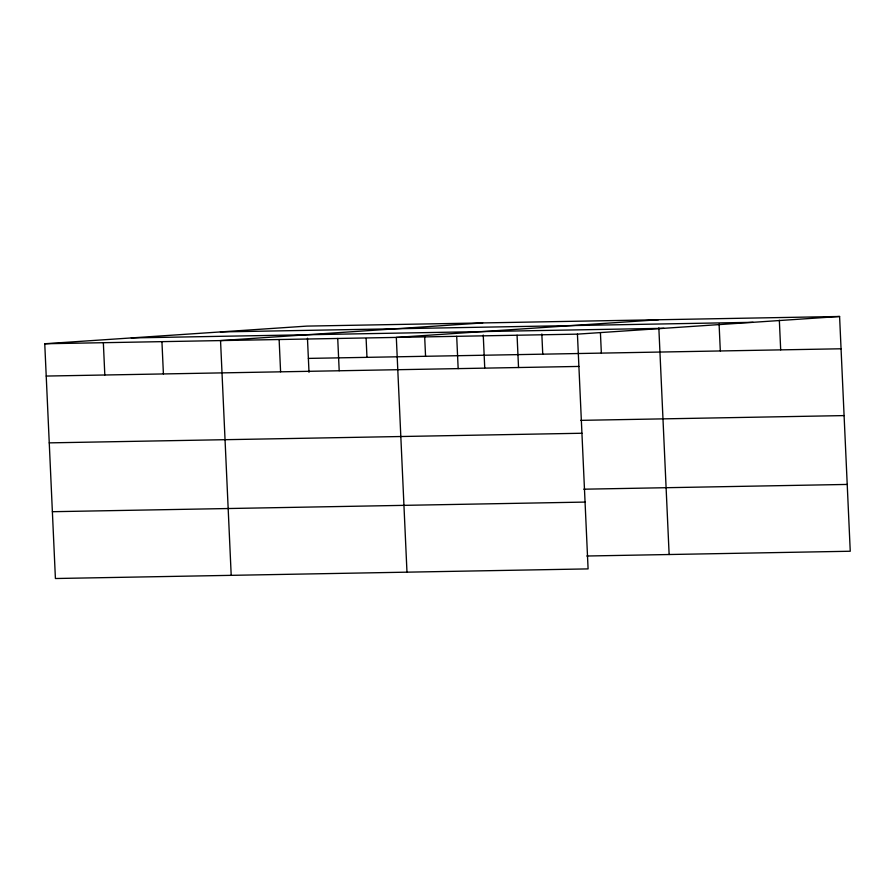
<?xml version="1.0" encoding="UTF-8"?>
<svg xmlns="http://www.w3.org/2000/svg" width="895" height="895" viewBox="0 0 895 895"><rect width="100%" height="100%" fill="white"/><g stroke="black" fill="none" stroke-linecap="round" stroke-linejoin="round"><path stroke-width="1.34" d="M44.75 343.758L577.432 334.137L588.093 568.896L55.412 578.517L44.75 343.758L306.907 326.104L839.588 316.483L850.25 551.242L586.829 556.008M482.696 322.927L220.539 340.581L231.201 575.34M658.474 319.75L396.317 337.404L406.979 572.162M577.432 334.137L839.588 316.483M220.394 331.933L753.075 322.312M131.263 337.93L663.945 328.308M308.372 358.403L841.054 348.781M46.216 376.057L578.897 366.435M580.665 420.359L844.086 415.593M49.247 442.868L581.929 433.247M583.786 489.196L847.218 484.43M52.38 511.705L585.062 502.084M779.344 320.265L780.686 349.878M719.088 324.046L720.318 350.963M658.843 327.827L669.136 554.52M600.433 332.929L601.35 353.111M541.833 333.98L542.75 354.174M517.064 335.222L518.529 367.521M483.244 335.043L484.732 367.755M456.696 336.307L458.162 368.617M424.644 336.106L425.561 356.288M366.111 338.5L366.972 357.351M337.728 338.467L339.194 370.765M307.455 338.22L309.01 372.32M279.128 339.518L280.594 371.817M161.939 341.633L163.405 373.942M103.35 342.695L104.816 374.994"/></g></svg>
